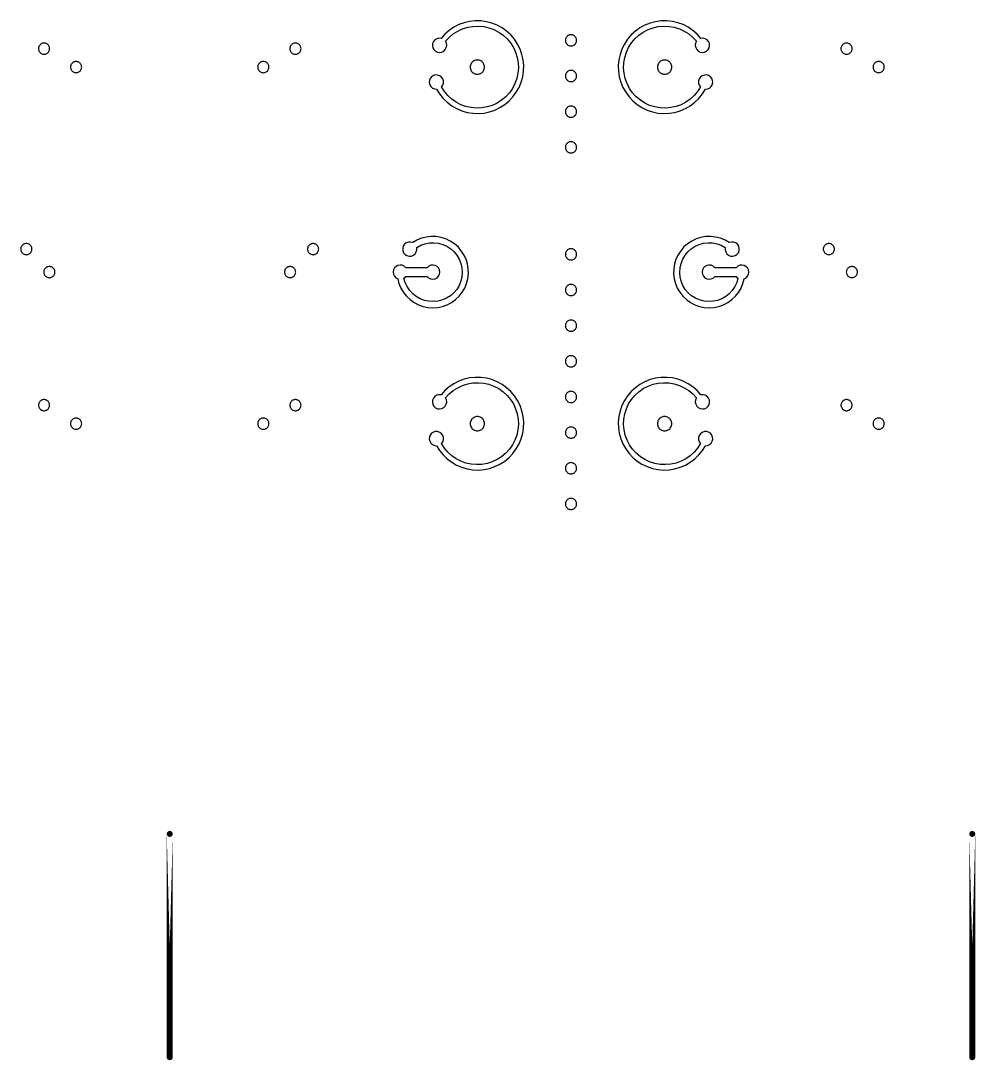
# Model space of a CAD drawing. Extents: x -100 to 100, y -100 to 100.
# Drawn here: x -45.11 to -32.3, y -64.24 to -50.28 of the extents above; entities that cross this region are included whole.
import ezdxf

# ---------------------------------------------------------------- set-up
doc = ezdxf.new("R2010")
doc.units = 0
doc.layers.get('0').update_dxf_attribs({"linetype": 'continuous'})
doc.layers.add('L7', color=7, linetype='continuous')

# ---------------------------------------------------------------- blocks, each defined once
blk = doc.blocks.new('LDI_XFL94-0512-011_L7_B1')
at = {"layer": 'L7'}
for points in [[(-39.85, -53.256), (-39.879, -53.248), (-39.909, -53.25), (-39.937, -53.26), (-39.961, -53.279), (-39.977, -53.305), (-39.985, -53.334), (-39.984, -53.364), (-39.973, -53.392), (-39.954, -53.415), (-39.928, -53.431), (-39.899, -53.439), (-39.869, -53.437), (-39.841, -53.426), (-39.818, -53.407), (-39.802, -53.381), (-39.794, -53.352), (-39.797, -53.322), (-39.743, -53.292), (-39.686, -53.272), (-39.626, -53.26), (-39.566, -53.258), (-39.505, -53.265), (-39.447, -53.281), (-39.391, -53.306), (-39.34, -53.339), (-39.295, -53.38), (-39.257, -53.427), (-39.226, -53.479), (-39.203, -53.536), (-39.19, -53.595), (-39.186, -53.656), (-39.191, -53.716), (-39.205, -53.775), (-39.228, -53.832), (-39.26, -53.884), (-39.299, -53.93), (-39.345, -53.97), (-39.397, -54.002), (-39.452, -54.026), (-39.511, -54.042), (-39.572, -54.048), (-39.632, -54.045), (-39.692, -54.032), (-39.749, -54.01), (-39.802, -53.98), (-39.849, -53.943), (-39.891, -53.898), (-39.925, -53.848), (-39.95, -53.793), (-39.968, -53.734), (-39.954, -53.724), (-39.943, -53.713), (-39.656, -53.713), (-39.634, -53.732), (-39.607, -53.745), (-39.578, -53.748), (-39.549, -53.743), (-39.523, -53.729), (-39.503, -53.708), (-39.49, -53.682), (-39.485, -53.653), (-39.49, -53.624), (-39.503, -53.597), (-39.523, -53.576), (-39.549, -53.562), (-39.578, -53.557), (-39.607, -53.561), (-39.634, -53.573), (-39.656, -53.593), (-39.943, -53.593), (-39.965, -53.573), (-39.991, -53.561), (-40.02, -53.557), (-40.049, -53.562), (-40.075, -53.576), (-40.096, -53.597), (-40.109, -53.623), (-40.114, -53.651), (-40.11, -53.68), (-40.097, -53.707), (-40.077, -53.728), (-40.051, -53.742), (-40.035, -53.807), (-40.009, -53.868), (-39.975, -53.925), (-39.934, -53.976), (-39.886, -54.022), (-39.832, -54.061), (-39.773, -54.091), (-39.711, -54.114), (-39.646, -54.127), (-39.58, -54.132), (-39.514, -54.127), (-39.449, -54.113), (-39.387, -54.091), (-39.328, -54.06), (-39.275, -54.021), (-39.227, -53.975), (-39.186, -53.923), (-39.152, -53.866), (-39.127, -53.805), (-39.11, -53.741), (-39.102, -53.675), (-39.104, -53.609), (-39.114, -53.543), (-39.134, -53.48), (-39.162, -53.42), (-39.198, -53.365), (-39.242, -53.315), (-39.291, -53.271), (-39.347, -53.235), (-39.407, -53.206), (-39.47, -53.187), (-39.535, -53.176), (-39.602, -53.174), (-39.667, -53.182), (-39.732, -53.198), (-39.793, -53.223), (-39.85, -53.256)], [(-35.398, -53.742), (-35.372, -53.728), (-35.352, -53.707), (-35.339, -53.68), (-35.335, -53.651), (-35.34, -53.623), (-35.353, -53.597), (-35.374, -53.576), (-35.4, -53.562), (-35.429, -53.557), (-35.458, -53.561), (-35.484, -53.573), (-35.506, -53.593), (-35.793, -53.593), (-35.815, -53.573), (-35.842, -53.561), (-35.871, -53.557), (-35.9, -53.562), (-35.926, -53.576), (-35.946, -53.597), (-35.96, -53.624), (-35.964, -53.653), (-35.96, -53.682), (-35.946, -53.708), (-35.926, -53.729), (-35.9, -53.743), (-35.871, -53.748), (-35.842, -53.745), (-35.815, -53.732), (-35.793, -53.713), (-35.506, -53.713), (-35.495, -53.724), (-35.482, -53.734), (-35.499, -53.793), (-35.524, -53.848), (-35.558, -53.898), (-35.6, -53.943), (-35.647, -53.98), (-35.7, -54.01), (-35.757, -54.032), (-35.817, -54.045), (-35.877, -54.048), (-35.938, -54.042), (-35.997, -54.026), (-36.053, -54.002), (-36.104, -53.97), (-36.15, -53.93), (-36.189, -53.884), (-36.221, -53.832), (-36.244, -53.775), (-36.258, -53.716), (-36.263, -53.656), (-36.259, -53.595), (-36.246, -53.536), (-36.223, -53.479), (-36.193, -53.427), (-36.154, -53.38), (-36.109, -53.339), (-36.058, -53.306), (-36.002, -53.281), (-35.944, -53.265), (-35.883, -53.258), (-35.823, -53.26), (-35.763, -53.272), (-35.706, -53.292), (-35.652, -53.322), (-35.655, -53.352), (-35.647, -53.381), (-35.631, -53.407), (-35.608, -53.426), (-35.58, -53.437), (-35.55, -53.439), (-35.521, -53.431), (-35.496, -53.415), (-35.476, -53.392), (-35.466, -53.364), (-35.464, -53.334), (-35.472, -53.305), (-35.488, -53.279), (-35.512, -53.26), (-35.54, -53.25), (-35.57, -53.248), (-35.599, -53.256), (-35.656, -53.223), (-35.718, -53.198), (-35.782, -53.182), (-35.848, -53.174), (-35.914, -53.176), (-35.979, -53.187), (-36.042, -53.206), (-36.102, -53.235), (-36.158, -53.271), (-36.208, -53.315), (-36.251, -53.365), (-36.287, -53.42), (-36.315, -53.48), (-36.335, -53.543), (-36.345, -53.609), (-36.347, -53.675), (-36.339, -53.741), (-36.322, -53.805), (-36.297, -53.866), (-36.264, -53.923), (-36.222, -53.975), (-36.175, -54.021), (-36.121, -54.06), (-36.062, -54.091), (-36, -54.113), (-35.935, -54.127), (-35.869, -54.132), (-35.803, -54.127), (-35.738, -54.114), (-35.676, -54.091), (-35.617, -54.061), (-35.563, -54.022), (-35.515, -53.976), (-35.474, -53.925), (-35.44, -53.868), (-35.415, -53.807), (-35.398, -53.742)], [(-45.04, -53.269), (-45.049, -53.269), (-45.059, -53.271), (-45.068, -53.274), (-45.077, -53.279), (-45.085, -53.284), (-45.093, -53.291), (-45.099, -53.298), (-45.105, -53.306), (-45.109, -53.315), (-45.112, -53.324), (-45.114, -53.334), (-45.115, -53.344), (-45.114, -53.353), (-45.112, -53.363), (-45.109, -53.372), (-45.105, -53.381), (-45.099, -53.389), (-45.093, -53.397), (-45.085, -53.403), (-45.077, -53.409), (-45.068, -53.413), (-45.059, -53.416), (-45.049, -53.418), (-45.04, -53.419), (-45.03, -53.418), (-45.02, -53.416), (-45.011, -53.413), (-45.002, -53.409), (-44.994, -53.403), (-44.987, -53.397), (-44.98, -53.389), (-44.975, -53.381), (-44.97, -53.372), (-44.967, -53.363), (-44.965, -53.353), (-44.965, -53.344), (-44.965, -53.334), (-44.967, -53.324), (-44.97, -53.315), (-44.975, -53.306), (-44.98, -53.298), (-44.987, -53.291), (-44.994, -53.284), (-45.002, -53.279), (-45.011, -53.274), (-45.02, -53.271), (-45.03, -53.269), (-45.04, -53.269)], [(-41.188, -53.269), (-41.198, -53.269), (-41.207, -53.271), (-41.217, -53.274), (-41.225, -53.279), (-41.234, -53.284), (-41.241, -53.291), (-41.247, -53.298), (-41.253, -53.306), (-41.257, -53.315), (-41.26, -53.324), (-41.262, -53.334), (-41.263, -53.344), (-41.262, -53.353), (-41.26, -53.363), (-41.257, -53.372), (-41.253, -53.381), (-41.247, -53.389), (-41.241, -53.397), (-41.234, -53.403), (-41.225, -53.409), (-41.217, -53.413), (-41.207, -53.416), (-41.198, -53.418), (-41.188, -53.419), (-41.178, -53.418), (-41.168, -53.416), (-41.159, -53.413), (-41.15, -53.409), (-41.142, -53.403), (-41.135, -53.397), (-41.128, -53.389), (-41.123, -53.381), (-41.119, -53.372), (-41.115, -53.363), (-41.114, -53.353), (-41.113, -53.344), (-41.114, -53.334), (-41.115, -53.324), (-41.119, -53.315), (-41.123, -53.306), (-41.128, -53.298), (-41.135, -53.291), (-41.142, -53.284), (-41.15, -53.279), (-41.159, -53.274), (-41.168, -53.271), (-41.178, -53.269), (-41.188, -53.269)], [(-37.725, -53.338), (-37.734, -53.339), (-37.744, -53.341), (-37.753, -53.344), (-37.762, -53.348), (-37.77, -53.354), (-37.778, -53.36), (-37.784, -53.368), (-37.79, -53.376), (-37.794, -53.384), (-37.797, -53.394), (-37.799, -53.403), (-37.8, -53.413), (-37.799, -53.423), (-37.797, -53.433), (-37.794, -53.442), (-37.79, -53.451), (-37.784, -53.459), (-37.778, -53.466), (-37.77, -53.473), (-37.762, -53.478), (-37.753, -53.482), (-37.744, -53.486), (-37.734, -53.488), (-37.725, -53.488), (-37.715, -53.488), (-37.705, -53.486), (-37.696, -53.482), (-37.687, -53.478), (-37.679, -53.473), (-37.672, -53.466), (-37.665, -53.459), (-37.66, -53.451), (-37.655, -53.442), (-37.652, -53.433), (-37.65, -53.423), (-37.65, -53.413), (-37.65, -53.403), (-37.652, -53.394), (-37.655, -53.384), (-37.66, -53.376), (-37.665, -53.368), (-37.672, -53.36), (-37.679, -53.354), (-37.687, -53.348), (-37.696, -53.344), (-37.705, -53.341), (-37.715, -53.339), (-37.725, -53.338)], [(-34.261, -53.269), (-34.271, -53.269), (-34.281, -53.271), (-34.29, -53.274), (-34.299, -53.279), (-34.307, -53.284), (-34.314, -53.291), (-34.321, -53.298), (-34.326, -53.306), (-34.33, -53.315), (-34.334, -53.324), (-34.336, -53.334), (-34.336, -53.344), (-34.336, -53.353), (-34.334, -53.363), (-34.33, -53.372), (-34.326, -53.381), (-34.321, -53.389), (-34.314, -53.397), (-34.307, -53.403), (-34.299, -53.409), (-34.29, -53.413), (-34.281, -53.416), (-34.271, -53.418), (-34.261, -53.419), (-34.251, -53.418), (-34.242, -53.416), (-34.232, -53.413), (-34.224, -53.409), (-34.216, -53.403), (-34.208, -53.397), (-34.202, -53.389), (-34.196, -53.381), (-34.192, -53.372), (-34.189, -53.363), (-34.187, -53.353), (-34.186, -53.344), (-34.187, -53.334), (-34.189, -53.324), (-34.192, -53.315), (-34.196, -53.306), (-34.202, -53.298), (-34.208, -53.291), (-34.216, -53.284), (-34.224, -53.279), (-34.232, -53.274), (-34.242, -53.271), (-34.251, -53.269), (-34.261, -53.269)], [(-44.731, -53.578), (-44.74, -53.578), (-44.75, -53.58), (-44.759, -53.583), (-44.768, -53.588), (-44.776, -53.593), (-44.784, -53.6), (-44.79, -53.607), (-44.795, -53.615), (-44.8, -53.624), (-44.803, -53.633), (-44.805, -53.643), (-44.806, -53.653), (-44.805, -53.662), (-44.803, -53.672), (-44.8, -53.681), (-44.795, -53.69), (-44.79, -53.698), (-44.784, -53.706), (-44.776, -53.712), (-44.768, -53.718), (-44.759, -53.722), (-44.75, -53.725), (-44.74, -53.727), (-44.731, -53.728), (-44.721, -53.727), (-44.711, -53.725), (-44.702, -53.722), (-44.693, -53.718), (-44.685, -53.712), (-44.678, -53.706), (-44.671, -53.698), (-44.666, -53.69), (-44.661, -53.681), (-44.658, -53.672), (-44.656, -53.662), (-44.656, -53.653), (-44.656, -53.643), (-44.658, -53.633), (-44.661, -53.624), (-44.666, -53.615), (-44.671, -53.607), (-44.678, -53.6), (-44.685, -53.593), (-44.693, -53.588), (-44.702, -53.583), (-44.711, -53.58), (-44.721, -53.578), (-44.731, -53.578)], [(-41.497, -53.578), (-41.507, -53.578), (-41.516, -53.58), (-41.526, -53.583), (-41.535, -53.588), (-41.543, -53.593), (-41.55, -53.6), (-41.557, -53.607), (-41.562, -53.615), (-41.566, -53.624), (-41.569, -53.633), (-41.571, -53.643), (-41.572, -53.653), (-41.571, -53.662), (-41.569, -53.672), (-41.566, -53.681), (-41.562, -53.69), (-41.557, -53.698), (-41.55, -53.706), (-41.543, -53.712), (-41.535, -53.718), (-41.526, -53.722), (-41.516, -53.725), (-41.507, -53.727), (-41.497, -53.728), (-41.487, -53.727), (-41.478, -53.725), (-41.468, -53.722), (-41.46, -53.718), (-41.451, -53.712), (-41.444, -53.706), (-41.438, -53.698), (-41.432, -53.69), (-41.428, -53.681), (-41.425, -53.672), (-41.423, -53.662), (-41.422, -53.653), (-41.423, -53.643), (-41.425, -53.633), (-41.428, -53.624), (-41.432, -53.615), (-41.438, -53.607), (-41.444, -53.6), (-41.451, -53.593), (-41.46, -53.588), (-41.468, -53.583), (-41.478, -53.58), (-41.487, -53.578), (-41.497, -53.578)], [(-33.952, -53.578), (-33.962, -53.578), (-33.972, -53.58), (-33.981, -53.583), (-33.99, -53.588), (-33.998, -53.593), (-34.005, -53.6), (-34.012, -53.607), (-34.017, -53.615), (-34.021, -53.624), (-34.025, -53.633), (-34.026, -53.643), (-34.027, -53.653), (-34.026, -53.662), (-34.025, -53.672), (-34.021, -53.681), (-34.017, -53.69), (-34.012, -53.698), (-34.005, -53.706), (-33.998, -53.712), (-33.99, -53.718), (-33.981, -53.722), (-33.972, -53.725), (-33.962, -53.727), (-33.952, -53.728), (-33.942, -53.727), (-33.933, -53.725), (-33.923, -53.722), (-33.915, -53.718), (-33.906, -53.712), (-33.899, -53.706), (-33.893, -53.698), (-33.887, -53.69), (-33.883, -53.681), (-33.88, -53.672), (-33.878, -53.662), (-33.877, -53.653), (-33.878, -53.643), (-33.88, -53.633), (-33.883, -53.624), (-33.887, -53.615), (-33.893, -53.607), (-33.899, -53.6), (-33.906, -53.593), (-33.915, -53.588), (-33.923, -53.583), (-33.933, -53.58), (-33.942, -53.578), (-33.952, -53.578)], [(-37.725, -53.817), (-37.734, -53.818), (-37.744, -53.82), (-37.753, -53.823), (-37.762, -53.827), (-37.77, -53.833), (-37.778, -53.839), (-37.784, -53.847), (-37.79, -53.855), (-37.794, -53.864), (-37.797, -53.873), (-37.799, -53.882), (-37.8, -53.892), (-37.799, -53.902), (-37.797, -53.912), (-37.794, -53.921), (-37.79, -53.93), (-37.784, -53.938), (-37.778, -53.945), (-37.77, -53.952), (-37.762, -53.957), (-37.753, -53.962), (-37.744, -53.965), (-37.734, -53.967), (-37.725, -53.967), (-37.715, -53.967), (-37.705, -53.965), (-37.696, -53.962), (-37.687, -53.957), (-37.679, -53.952), (-37.672, -53.945), (-37.665, -53.938), (-37.66, -53.93), (-37.655, -53.921), (-37.652, -53.912), (-37.65, -53.902), (-37.65, -53.892), (-37.65, -53.882), (-37.652, -53.873), (-37.655, -53.864), (-37.66, -53.855), (-37.665, -53.847), (-37.672, -53.839), (-37.679, -53.833), (-37.687, -53.827), (-37.696, -53.823), (-37.705, -53.82), (-37.715, -53.818), (-37.725, -53.817)], [(-37.725, -54.296), (-37.734, -54.297), (-37.744, -54.299), (-37.753, -54.302), (-37.762, -54.306), (-37.77, -54.312), (-37.778, -54.318), (-37.784, -54.326), (-37.79, -54.334), (-37.794, -54.343), (-37.797, -54.352), (-37.799, -54.361), (-37.8, -54.371), (-37.799, -54.381), (-37.797, -54.391), (-37.794, -54.4), (-37.79, -54.409), (-37.784, -54.417), (-37.778, -54.424), (-37.77, -54.431), (-37.762, -54.436), (-37.753, -54.441), (-37.744, -54.444), (-37.734, -54.446), (-37.725, -54.446), (-37.715, -54.446), (-37.705, -54.444), (-37.696, -54.441), (-37.687, -54.436), (-37.679, -54.431), (-37.672, -54.424), (-37.665, -54.417), (-37.66, -54.409), (-37.655, -54.4), (-37.652, -54.391), (-37.65, -54.381), (-37.65, -54.371), (-37.65, -54.361), (-37.652, -54.352), (-37.655, -54.343), (-37.66, -54.334), (-37.665, -54.326), (-37.672, -54.318), (-37.679, -54.312), (-37.687, -54.306), (-37.696, -54.302), (-37.705, -54.299), (-37.715, -54.297), (-37.725, -54.296)], [(-37.725, -54.775), (-37.734, -54.776), (-37.744, -54.778), (-37.753, -54.781), (-37.762, -54.785), (-37.77, -54.791), (-37.778, -54.797), (-37.784, -54.805), (-37.79, -54.813), (-37.794, -54.822), (-37.797, -54.831), (-37.799, -54.841), (-37.8, -54.85), (-37.799, -54.86), (-37.797, -54.87), (-37.794, -54.879), (-37.79, -54.888), (-37.784, -54.896), (-37.778, -54.903), (-37.77, -54.91), (-37.762, -54.915), (-37.753, -54.92), (-37.744, -54.923), (-37.734, -54.925), (-37.725, -54.925), (-37.715, -54.925), (-37.705, -54.923), (-37.696, -54.92), (-37.687, -54.915), (-37.679, -54.91), (-37.672, -54.903), (-37.665, -54.896), (-37.66, -54.888), (-37.655, -54.879), (-37.652, -54.87), (-37.65, -54.86), (-37.65, -54.85), (-37.65, -54.841), (-37.652, -54.831), (-37.655, -54.822), (-37.66, -54.813), (-37.665, -54.805), (-37.672, -54.797), (-37.679, -54.791), (-37.687, -54.785), (-37.696, -54.781), (-37.705, -54.778), (-37.715, -54.776), (-37.725, -54.775)], [(-39.47, -55.302), (-39.499, -55.3), (-39.527, -55.307), (-39.552, -55.322), (-39.571, -55.344), (-39.583, -55.371), (-39.586, -55.4), (-39.58, -55.429), (-39.566, -55.454), (-39.544, -55.474), (-39.518, -55.487), (-39.489, -55.491), (-39.46, -55.486), (-39.434, -55.473), (-39.413, -55.452), (-39.4, -55.427), (-39.394, -55.398), (-39.398, -55.369), (-39.41, -55.342), (-39.362, -55.289), (-39.306, -55.243), (-39.246, -55.205), (-39.18, -55.175), (-39.112, -55.153), (-39.041, -55.141), (-38.969, -55.138), (-38.897, -55.144), (-38.827, -55.16), (-38.759, -55.185), (-38.695, -55.218), (-38.637, -55.259), (-38.584, -55.308), (-38.537, -55.363), (-38.499, -55.424), (-38.468, -55.489), (-38.447, -55.558), (-38.434, -55.629), (-38.431, -55.701), (-38.438, -55.772), (-38.453, -55.843), (-38.478, -55.91), (-38.511, -55.974), (-38.552, -56.033), (-38.601, -56.086), (-38.656, -56.132), (-38.716, -56.171), (-38.782, -56.202), (-38.85, -56.223), (-38.921, -56.236), (-38.993, -56.239), (-39.065, -56.233), (-39.135, -56.218), (-39.203, -56.193), (-39.266, -56.16), (-39.326, -56.119), (-39.379, -56.071), (-39.425, -56.016), (-39.464, -55.955), (-39.447, -55.931), (-39.439, -55.903), (-39.439, -55.874), (-39.448, -55.846), (-39.465, -55.823), (-39.488, -55.805), (-39.516, -55.795), (-39.545, -55.794), (-39.573, -55.802), (-39.597, -55.818), (-39.616, -55.841), (-39.627, -55.868), (-39.629, -55.897), (-39.622, -55.925), (-39.607, -55.95), (-39.585, -55.97), (-39.559, -55.982), (-39.53, -55.985), (-39.49, -56.049), (-39.442, -56.108), (-39.388, -56.161), (-39.327, -56.207), (-39.262, -56.245), (-39.192, -56.275), (-39.119, -56.296), (-39.044, -56.308), (-38.969, -56.311), (-38.893, -56.305), (-38.819, -56.29), (-38.747, -56.265), (-38.679, -56.232), (-38.615, -56.192), (-38.556, -56.143), (-38.504, -56.088), (-38.459, -56.027), (-38.422, -55.961), (-38.393, -55.891), (-38.373, -55.818), (-38.362, -55.743), (-38.36, -55.667), (-38.367, -55.592), (-38.383, -55.518), (-38.408, -55.446), (-38.442, -55.378), (-38.484, -55.315), (-38.533, -55.257), (-38.589, -55.206), (-38.65, -55.162), (-38.717, -55.125), (-38.787, -55.097), (-38.861, -55.078), (-38.936, -55.068), (-39.012, -55.067), (-39.087, -55.075), (-39.161, -55.092), (-39.232, -55.118), (-39.299, -55.153), (-39.362, -55.195), (-39.419, -55.245), (-39.47, -55.302)], [(-35.919, -55.985), (-35.89, -55.982), (-35.864, -55.97), (-35.842, -55.95), (-35.827, -55.925), (-35.82, -55.897), (-35.822, -55.868), (-35.833, -55.841), (-35.852, -55.818), (-35.876, -55.802), (-35.904, -55.794), (-35.933, -55.795), (-35.961, -55.805), (-35.984, -55.823), (-36.001, -55.846), (-36.01, -55.874), (-36.01, -55.903), (-36.002, -55.931), (-35.985, -55.955), (-36.024, -56.016), (-36.07, -56.071), (-36.124, -56.119), (-36.183, -56.16), (-36.247, -56.193), (-36.314, -56.218), (-36.385, -56.233), (-36.456, -56.239), (-36.528, -56.236), (-36.599, -56.223), (-36.668, -56.202), (-36.733, -56.171), (-36.793, -56.132), (-36.848, -56.086), (-36.897, -56.033), (-36.938, -55.974), (-36.971, -55.91), (-36.996, -55.843), (-37.012, -55.772), (-37.018, -55.701), (-37.015, -55.629), (-37.002, -55.558), (-36.981, -55.489), (-36.95, -55.424), (-36.912, -55.363), (-36.865, -55.308), (-36.812, -55.259), (-36.754, -55.218), (-36.69, -55.185), (-36.622, -55.16), (-36.552, -55.144), (-36.48, -55.138), (-36.408, -55.141), (-36.338, -55.153), (-36.269, -55.175), (-36.204, -55.205), (-36.143, -55.243), (-36.087, -55.289), (-36.039, -55.342), (-36.051, -55.369), (-36.055, -55.398), (-36.049, -55.427), (-36.036, -55.452), (-36.015, -55.473), (-35.989, -55.486), (-35.96, -55.491), (-35.931, -55.487), (-35.905, -55.474), (-35.883, -55.454), (-35.869, -55.429), (-35.863, -55.4), (-35.866, -55.371), (-35.878, -55.344), (-35.897, -55.322), (-35.922, -55.307), (-35.95, -55.3), (-35.979, -55.302), (-36.03, -55.245), (-36.087, -55.195), (-36.15, -55.153), (-36.217, -55.118), (-36.288, -55.092), (-36.362, -55.075), (-36.438, -55.067), (-36.513, -55.068), (-36.588, -55.078), (-36.662, -55.097), (-36.732, -55.125), (-36.799, -55.162), (-36.86, -55.206), (-36.916, -55.257), (-36.965, -55.315), (-37.007, -55.378), (-37.041, -55.446), (-37.066, -55.518), (-37.082, -55.592), (-37.089, -55.667), (-37.087, -55.743), (-37.076, -55.818), (-37.056, -55.891), (-37.027, -55.961), (-36.99, -56.027), (-36.945, -56.088), (-36.893, -56.143), (-36.834, -56.192), (-36.771, -56.232), (-36.702, -56.265), (-36.63, -56.29), (-36.556, -56.305), (-36.481, -56.311), (-36.405, -56.308), (-36.33, -56.296), (-36.257, -56.275), (-36.187, -56.245), (-36.122, -56.207), (-36.062, -56.161), (-36.007, -56.108), (-35.959, -56.049), (-35.919, -55.985)], [(-37.725, -55.254), (-37.734, -55.255), (-37.744, -55.257), (-37.753, -55.26), (-37.762, -55.264), (-37.77, -55.27), (-37.778, -55.276), (-37.784, -55.284), (-37.79, -55.292), (-37.794, -55.301), (-37.797, -55.31), (-37.799, -55.32), (-37.8, -55.329), (-37.799, -55.339), (-37.797, -55.349), (-37.794, -55.358), (-37.79, -55.367), (-37.784, -55.375), (-37.778, -55.382), (-37.77, -55.389), (-37.762, -55.394), (-37.753, -55.399), (-37.744, -55.402), (-37.734, -55.404), (-37.725, -55.404), (-37.715, -55.404), (-37.705, -55.402), (-37.696, -55.399), (-37.687, -55.394), (-37.679, -55.389), (-37.672, -55.382), (-37.665, -55.375), (-37.66, -55.367), (-37.655, -55.358), (-37.652, -55.349), (-37.65, -55.339), (-37.65, -55.329), (-37.65, -55.32), (-37.652, -55.31), (-37.655, -55.301), (-37.66, -55.292), (-37.665, -55.284), (-37.672, -55.276), (-37.679, -55.27), (-37.687, -55.264), (-37.696, -55.26), (-37.705, -55.257), (-37.715, -55.255), (-37.725, -55.254)], [(-44.802, -55.365), (-44.811, -55.366), (-44.821, -55.368), (-44.83, -55.371), (-44.839, -55.375), (-44.847, -55.381), (-44.855, -55.387), (-44.861, -55.394), (-44.867, -55.403), (-44.871, -55.411), (-44.874, -55.421), (-44.876, -55.43), (-44.877, -55.44), (-44.876, -55.45), (-44.874, -55.46), (-44.871, -55.469), (-44.867, -55.478), (-44.861, -55.486), (-44.855, -55.493), (-44.847, -55.5), (-44.839, -55.505), (-44.83, -55.509), (-44.821, -55.513), (-44.811, -55.514), (-44.802, -55.515), (-44.792, -55.514), (-44.782, -55.513), (-44.773, -55.509), (-44.764, -55.505), (-44.756, -55.5), (-44.749, -55.493), (-44.742, -55.486), (-44.737, -55.478), (-44.732, -55.469), (-44.729, -55.46), (-44.727, -55.45), (-44.727, -55.44), (-44.727, -55.43), (-44.729, -55.421), (-44.732, -55.411), (-44.737, -55.403), (-44.742, -55.394), (-44.749, -55.387), (-44.756, -55.381), (-44.764, -55.375), (-44.773, -55.371), (-44.782, -55.368), (-44.792, -55.366), (-44.802, -55.365)], [(-41.426, -55.365), (-41.436, -55.366), (-41.445, -55.368), (-41.455, -55.371), (-41.463, -55.375), (-41.472, -55.381), (-41.479, -55.387), (-41.485, -55.394), (-41.491, -55.403), (-41.495, -55.411), (-41.498, -55.421), (-41.5, -55.43), (-41.501, -55.44), (-41.5, -55.45), (-41.498, -55.46), (-41.495, -55.469), (-41.491, -55.478), (-41.485, -55.486), (-41.479, -55.493), (-41.472, -55.5), (-41.463, -55.505), (-41.455, -55.509), (-41.445, -55.513), (-41.436, -55.514), (-41.426, -55.515), (-41.416, -55.514), (-41.406, -55.513), (-41.397, -55.509), (-41.388, -55.505), (-41.38, -55.5), (-41.373, -55.493), (-41.366, -55.486), (-41.361, -55.478), (-41.357, -55.469), (-41.353, -55.46), (-41.352, -55.45), (-41.351, -55.44), (-41.352, -55.43), (-41.353, -55.421), (-41.357, -55.411), (-41.361, -55.403), (-41.366, -55.394), (-41.373, -55.387), (-41.38, -55.381), (-41.388, -55.375), (-41.397, -55.371), (-41.406, -55.368), (-41.416, -55.366), (-41.426, -55.365)], [(-34.023, -55.365), (-34.033, -55.366), (-34.043, -55.368), (-34.052, -55.371), (-34.061, -55.375), (-34.069, -55.381), (-34.076, -55.387), (-34.083, -55.394), (-34.088, -55.403), (-34.093, -55.411), (-34.096, -55.421), (-34.098, -55.43), (-34.098, -55.44), (-34.098, -55.45), (-34.096, -55.46), (-34.093, -55.469), (-34.088, -55.478), (-34.083, -55.486), (-34.076, -55.493), (-34.069, -55.5), (-34.061, -55.505), (-34.052, -55.509), (-34.043, -55.513), (-34.033, -55.514), (-34.023, -55.515), (-34.013, -55.514), (-34.004, -55.513), (-33.995, -55.509), (-33.986, -55.505), (-33.978, -55.5), (-33.97, -55.493), (-33.964, -55.486), (-33.958, -55.478), (-33.954, -55.469), (-33.951, -55.46), (-33.949, -55.45), (-33.948, -55.44), (-33.949, -55.43), (-33.951, -55.421), (-33.954, -55.411), (-33.958, -55.403), (-33.964, -55.394), (-33.97, -55.387), (-33.978, -55.381), (-33.986, -55.375), (-33.995, -55.371), (-34.004, -55.368), (-34.013, -55.366), (-34.023, -55.365)], [(-44.371, -55.614), (-44.381, -55.614), (-44.391, -55.616), (-44.4, -55.619), (-44.409, -55.624), (-44.417, -55.629), (-44.424, -55.636), (-44.431, -55.643), (-44.436, -55.651), (-44.441, -55.66), (-44.444, -55.669), (-44.446, -55.679), (-44.446, -55.689), (-44.446, -55.698), (-44.444, -55.708), (-44.441, -55.717), (-44.436, -55.726), (-44.431, -55.734), (-44.424, -55.742), (-44.417, -55.748), (-44.409, -55.754), (-44.4, -55.758), (-44.391, -55.761), (-44.381, -55.763), (-44.371, -55.764), (-44.361, -55.763), (-44.352, -55.761), (-44.343, -55.758), (-44.334, -55.754), (-44.326, -55.748), (-44.318, -55.742), (-44.312, -55.734), (-44.306, -55.726), (-44.302, -55.717), (-44.299, -55.708), (-44.297, -55.698), (-44.296, -55.689), (-44.297, -55.679), (-44.299, -55.669), (-44.302, -55.66), (-44.306, -55.651), (-44.312, -55.643), (-44.318, -55.636), (-44.326, -55.629), (-44.334, -55.624), (-44.343, -55.619), (-44.352, -55.616), (-44.361, -55.614), (-44.371, -55.614)], [(-41.856, -55.614), (-41.866, -55.614), (-41.876, -55.616), (-41.885, -55.619), (-41.894, -55.624), (-41.902, -55.629), (-41.909, -55.636), (-41.916, -55.643), (-41.921, -55.651), (-41.926, -55.66), (-41.929, -55.669), (-41.931, -55.679), (-41.931, -55.689), (-41.931, -55.698), (-41.929, -55.708), (-41.926, -55.717), (-41.921, -55.726), (-41.916, -55.734), (-41.909, -55.742), (-41.902, -55.748), (-41.894, -55.754), (-41.885, -55.758), (-41.876, -55.761), (-41.866, -55.763), (-41.856, -55.764), (-41.846, -55.763), (-41.837, -55.761), (-41.828, -55.758), (-41.819, -55.754), (-41.811, -55.748), (-41.803, -55.742), (-41.797, -55.734), (-41.791, -55.726), (-41.787, -55.717), (-41.784, -55.708), (-41.782, -55.698), (-41.781, -55.689), (-41.782, -55.679), (-41.784, -55.669), (-41.787, -55.66), (-41.791, -55.651), (-41.797, -55.643), (-41.803, -55.636), (-41.811, -55.629), (-41.819, -55.624), (-41.828, -55.619), (-41.837, -55.616), (-41.846, -55.614), (-41.856, -55.614)], [(-38.982, -55.593), (-38.995, -55.594), (-39.007, -55.596), (-39.019, -55.6), (-39.03, -55.606), (-39.04, -55.613), (-39.05, -55.621), (-39.058, -55.63), (-39.065, -55.641), (-39.071, -55.652), (-39.075, -55.664), (-39.077, -55.676), (-39.078, -55.689), (-39.077, -55.701), (-39.075, -55.713), (-39.071, -55.725), (-39.065, -55.737), (-39.058, -55.747), (-39.05, -55.756), (-39.04, -55.765), (-39.03, -55.772), (-39.019, -55.777), (-39.007, -55.781), (-38.995, -55.784), (-38.982, -55.784), (-38.97, -55.784), (-38.957, -55.781), (-38.945, -55.777), (-38.934, -55.772), (-38.924, -55.765), (-38.914, -55.756), (-38.906, -55.747), (-38.899, -55.737), (-38.894, -55.725), (-38.889, -55.713), (-38.887, -55.701), (-38.886, -55.689), (-38.887, -55.676), (-38.889, -55.664), (-38.894, -55.652), (-38.899, -55.641), (-38.906, -55.63), (-38.914, -55.621), (-38.924, -55.613), (-38.934, -55.606), (-38.945, -55.6), (-38.957, -55.596), (-38.97, -55.594), (-38.982, -55.593)], [(-36.467, -55.593), (-36.48, -55.594), (-36.492, -55.596), (-36.504, -55.6), (-36.515, -55.606), (-36.525, -55.613), (-36.535, -55.621), (-36.543, -55.63), (-36.55, -55.641), (-36.556, -55.652), (-36.56, -55.664), (-36.562, -55.676), (-36.563, -55.689), (-36.562, -55.701), (-36.56, -55.713), (-36.556, -55.725), (-36.55, -55.737), (-36.543, -55.747), (-36.535, -55.756), (-36.525, -55.765), (-36.515, -55.772), (-36.504, -55.777), (-36.492, -55.781), (-36.48, -55.784), (-36.467, -55.784), (-36.455, -55.784), (-36.442, -55.781), (-36.43, -55.777), (-36.419, -55.772), (-36.409, -55.765), (-36.399, -55.756), (-36.391, -55.747), (-36.384, -55.737), (-36.379, -55.725), (-36.375, -55.713), (-36.372, -55.701), (-36.371, -55.689), (-36.372, -55.676), (-36.375, -55.664), (-36.379, -55.652), (-36.384, -55.641), (-36.391, -55.63), (-36.399, -55.621), (-36.409, -55.613), (-36.419, -55.606), (-36.43, -55.6), (-36.442, -55.596), (-36.455, -55.594), (-36.467, -55.593)], [(-33.593, -55.614), (-33.603, -55.614), (-33.612, -55.616), (-33.622, -55.619), (-33.63, -55.624), (-33.638, -55.629), (-33.646, -55.636), (-33.652, -55.643), (-33.658, -55.651), (-33.662, -55.66), (-33.665, -55.669), (-33.667, -55.679), (-33.668, -55.689), (-33.667, -55.698), (-33.665, -55.708), (-33.662, -55.717), (-33.658, -55.726), (-33.652, -55.734), (-33.646, -55.742), (-33.638, -55.748), (-33.63, -55.754), (-33.622, -55.758), (-33.612, -55.761), (-33.603, -55.763), (-33.593, -55.764), (-33.583, -55.763), (-33.573, -55.761), (-33.564, -55.758), (-33.555, -55.754), (-33.547, -55.748), (-33.54, -55.742), (-33.533, -55.734), (-33.528, -55.726), (-33.524, -55.717), (-33.52, -55.708), (-33.518, -55.698), (-33.518, -55.689), (-33.518, -55.679), (-33.52, -55.669), (-33.524, -55.66), (-33.528, -55.651), (-33.533, -55.643), (-33.54, -55.636), (-33.547, -55.629), (-33.555, -55.624), (-33.564, -55.619), (-33.573, -55.616), (-33.583, -55.614), (-33.593, -55.614)], [(-37.725, -55.733), (-37.734, -55.734), (-37.744, -55.736), (-37.753, -55.739), (-37.762, -55.743), (-37.77, -55.749), (-37.778, -55.755), (-37.784, -55.763), (-37.79, -55.771), (-37.794, -55.78), (-37.797, -55.789), (-37.799, -55.799), (-37.8, -55.808), (-37.799, -55.818), (-37.797, -55.828), (-37.794, -55.837), (-37.79, -55.846), (-37.784, -55.854), (-37.778, -55.861), (-37.77, -55.868), (-37.762, -55.873), (-37.753, -55.878), (-37.744, -55.881), (-37.734, -55.883), (-37.725, -55.883), (-37.715, -55.883), (-37.705, -55.881), (-37.696, -55.878), (-37.687, -55.873), (-37.679, -55.868), (-37.672, -55.861), (-37.665, -55.854), (-37.66, -55.846), (-37.655, -55.837), (-37.652, -55.828), (-37.65, -55.818), (-37.65, -55.808), (-37.65, -55.799), (-37.652, -55.789), (-37.655, -55.78), (-37.66, -55.771), (-37.665, -55.763), (-37.672, -55.755), (-37.679, -55.749), (-37.687, -55.743), (-37.696, -55.739), (-37.705, -55.736), (-37.715, -55.734), (-37.725, -55.733)], [(-37.725, -56.212), (-37.734, -56.213), (-37.744, -56.215), (-37.753, -56.218), (-37.762, -56.222), (-37.77, -56.228), (-37.778, -56.234), (-37.784, -56.242), (-37.79, -56.25), (-37.794, -56.259), (-37.797, -56.268), (-37.799, -56.278), (-37.8, -56.287), (-37.799, -56.297), (-37.797, -56.307), (-37.794, -56.316), (-37.79, -56.325), (-37.784, -56.333), (-37.778, -56.34), (-37.77, -56.347), (-37.762, -56.352), (-37.753, -56.357), (-37.744, -56.36), (-37.734, -56.362), (-37.725, -56.362), (-37.715, -56.362), (-37.705, -56.36), (-37.696, -56.357), (-37.687, -56.352), (-37.679, -56.347), (-37.672, -56.34), (-37.665, -56.333), (-37.66, -56.325), (-37.655, -56.316), (-37.652, -56.307), (-37.65, -56.297), (-37.65, -56.287), (-37.65, -56.278), (-37.652, -56.268), (-37.655, -56.259), (-37.66, -56.25), (-37.665, -56.242), (-37.672, -56.234), (-37.679, -56.228), (-37.687, -56.222), (-37.696, -56.218), (-37.705, -56.215), (-37.715, -56.213), (-37.725, -56.212)], [(-37.725, -56.691), (-37.734, -56.692), (-37.744, -56.694), (-37.753, -56.697), (-37.762, -56.702), (-37.77, -56.707), (-37.778, -56.713), (-37.784, -56.721), (-37.79, -56.729), (-37.794, -56.738), (-37.797, -56.747), (-37.799, -56.757), (-37.8, -56.766), (-37.799, -56.776), (-37.797, -56.786), (-37.794, -56.795), (-37.79, -56.804), (-37.784, -56.812), (-37.778, -56.82), (-37.77, -56.826), (-37.762, -56.831), (-37.753, -56.836), (-37.744, -56.839), (-37.734, -56.841), (-37.725, -56.841), (-37.715, -56.841), (-37.705, -56.839), (-37.696, -56.836), (-37.687, -56.831), (-37.679, -56.826), (-37.672, -56.82), (-37.665, -56.812), (-37.66, -56.804), (-37.655, -56.795), (-37.652, -56.786), (-37.65, -56.776), (-37.65, -56.766), (-37.65, -56.757), (-37.652, -56.747), (-37.655, -56.738), (-37.66, -56.729), (-37.665, -56.721), (-37.672, -56.713), (-37.679, -56.707), (-37.687, -56.702), (-37.696, -56.697), (-37.705, -56.694), (-37.715, -56.692), (-37.725, -56.691)]]:
    blk.add_lwpolyline(points, close=True, dxfattribs=at)
blk = doc.blocks.new('cutlineendpoint')
at = {"const_width": 0.04}
blk.add_lwpolyline([(-0.02, 0, 1), (0.02, 0, 1)], format="xyb", close=True, dxfattribs=at)

msp = doc.modelspace()

# ---------------------------------------------------------------- linework, layer by layer
at = {"layer": 'L7', "const_width": 0.08}
for points in [[(-43.114, -61.2), (-43.114, -64.2)], [(-32.335, -61.2), (-32.335, -64.2)]]:
    msp.add_lwpolyline(points, close=True, dxfattribs=at)

# ---------------------------------------------------------------- block references
at = {"layer": 'L7'}
for name, p in [('LDI_XFL94-0512-011_L7_B1', (0, 4.79)), ('LDI_XFL94-0512-011_L7_B1', (0, 0)), ('cutlineendpoint', (-43.114, -61.2)), ('cutlineendpoint', (-32.335, -61.2)), ('cutlineendpoint', (-43.114, -64.2)), ('cutlineendpoint', (-32.335, -64.2))]:
    msp.add_blockref(name, p, dxfattribs=at)

doc.saveas('drawing.dxf')
